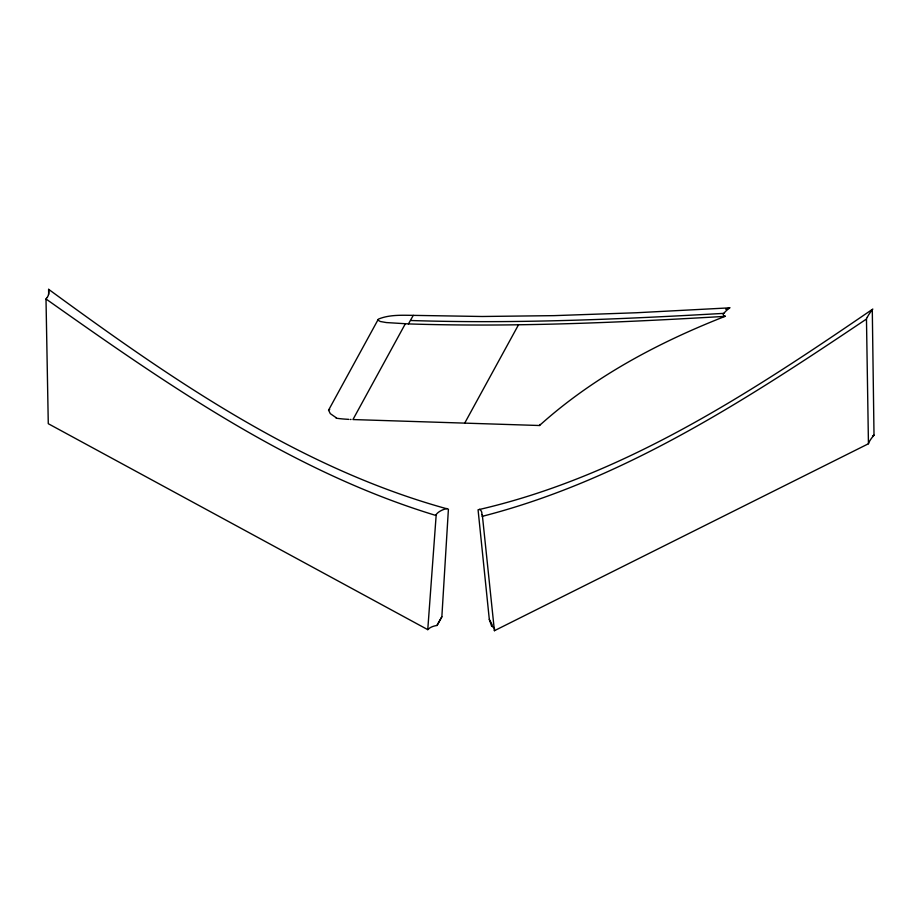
<?xml version="1.0" encoding="UTF-8"?>
<svg xmlns="http://www.w3.org/2000/svg" width="920" height="920" viewBox="0 0 920 920"><rect width="100%" height="100%" fill="white"/><g stroke="black" fill="none" stroke-linecap="round" stroke-linejoin="round"><path stroke-width="1.38" d="M494.546 629.809L494.408 630.706L868.445 443.75L868.894 442.589A96.462 17.963 -29.2 0 1 874.011 435.206L872.286 309.419C750.674 392.587 623.53 476.445 478.066 509.784L489.313 619.459L491.636 626.209L493.028 626.819M47.276 297.344L46 298.977L48.277 423.706L427.765 629.648L429.789 627.957A82.282 26.346 28.2 0 1 435.459 625.749L436.966 625.462L441.853 616.745L448.408 509.208C300.023 468.648 171.327 379.051 48.587 289.294L48.668 294.538M427.765 629.648L436.137 515.534C292.468 472.041 167.348 384.675 46 298.977M494.408 630.706L482.287 514.636M868.445 443.75L866.467 319.033L867.065 317.388M725.776 309.304L729.422 307.866L636.306 312.754L554.024 315.641L482.046 316.491L413.275 315.365L408.445 323.909L386.331 322.563L380.339 321.505L377.971 320.171A8.844 2.173 -4.1 0 1 378.039 319.711M413.275 315.365C401.729 315.238 389.471 314.582 378.614 319.022A8.832 2.219 -4.3 0 0 378.154 319.504L328.566 410.171L330.303 413.643L336.168 417.703M491.636 626.209L492.28 624.76M405.317 323.805L352.947 419.554L539.488 425.511C593.239 377.096 658.03 342.642 725.029 316.365C619.643 322.517 514.027 327.313 408.445 323.909M464.715 423.119L518.512 324.772M328.566 410.171L329.716 409.319M539.488 425.511L540.097 424.419M866.467 319.033C747.029 399.188 623.07 480.309 482.114 516.373M872.539 435.953L874 435.217M436.966 625.462L437.069 625.439A84.145 1.196 -61.5 0 0 441.864 616.745M723.775 313.363C619.631 319.297 515.269 323.863 410.952 320.516M351.026 419.485L350.336 419.451M348.841 419.382L344.551 419.094A42.331 11.109 -0.4 0 1 336.145 418.186M489.313 619.459L491.682 623.702M493.028 626.819A82.271 15.318 -29.2 0 1 494.511 628.992M479.573 509.3A76.889 18.25 -15.4 0 1 481.689 514.786M867.353 317.193A89.033 13.351 -37.2 0 1 872.838 309.074M435.654 515.395A76.728 23.575 13.7 0 1 446.74 508.495M48.714 289.363A89.033 28.416 36.5 0 1 47.311 297.378M723.982 313.294A39.606 7.245 -24.2 0 1 729.985 307.705M725.42 316.169A39.836 7.256 -23.4 0 1 723.407 313.513"/></g></svg>
